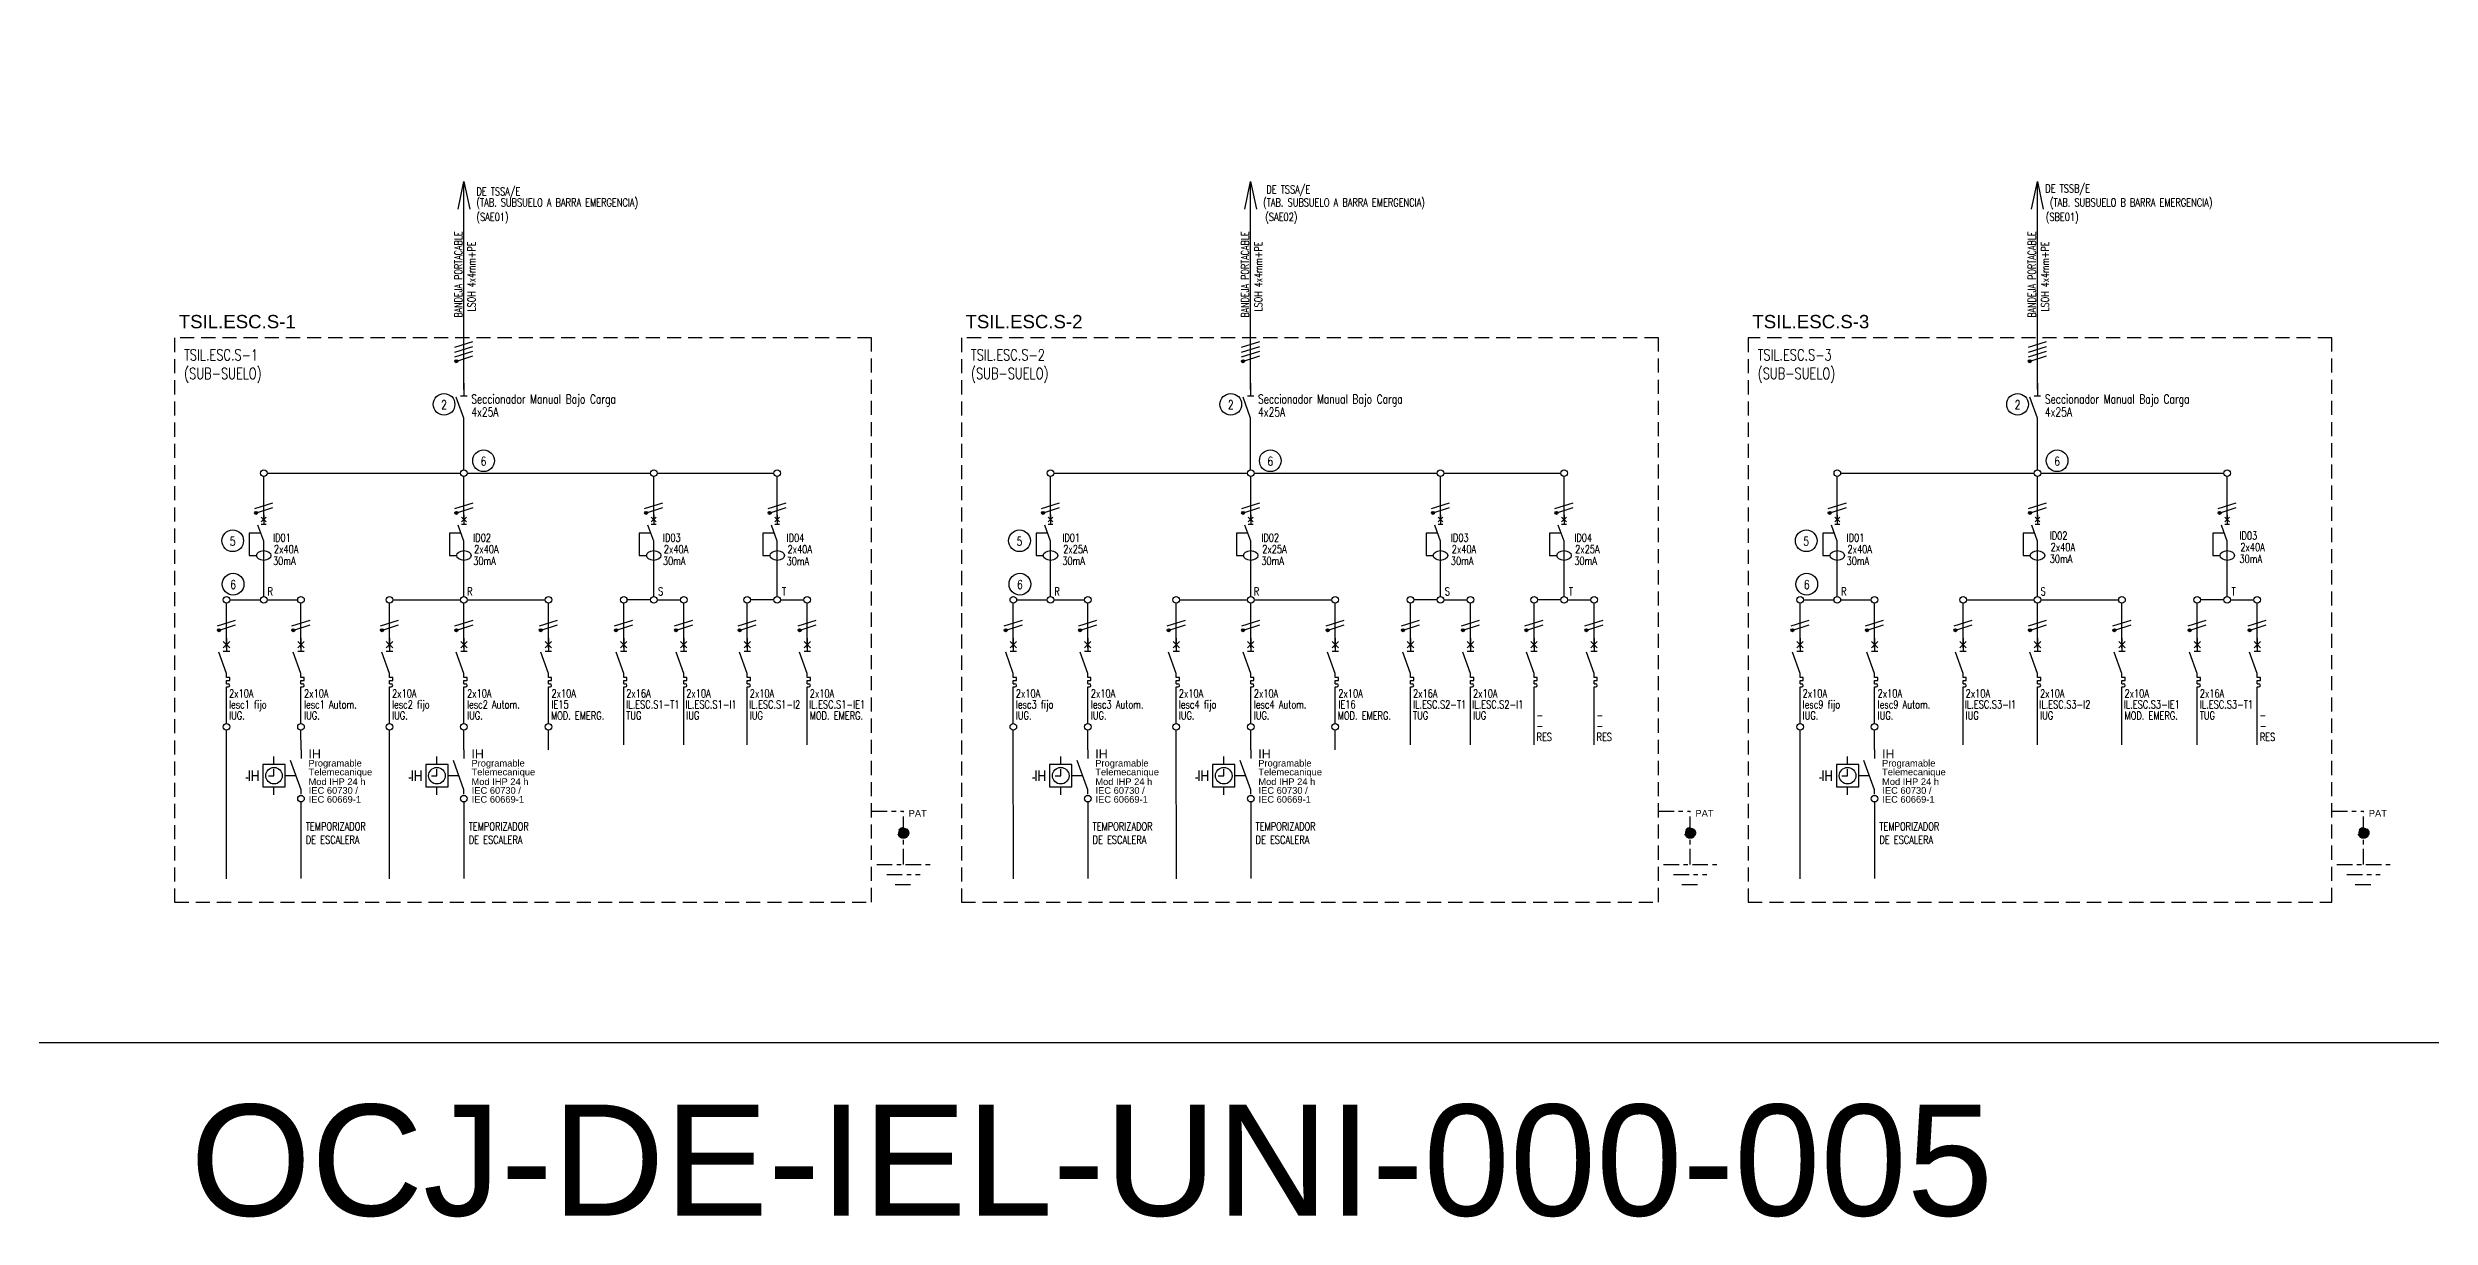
# Model space of a CAD drawing. Extents: x 3521 to 3783, y 1252 to 1654.
# Drawn here: x 3575.4 to 3629, y 1303.7 to 1330 of the extents above; entities that cross this region are included whole.
import ezdxf
from ezdxf.enums import TextEntityAlignment as Align

# ---------------------------------------------------------------- set-up
doc = ezdxf.new("R2010")
doc.units = 0
doc.linetypes.add('OCJ-ESQUEMAS UNIFILARES-CORREGIDOS IDO-REV.br$0$DASHED', pattern=[19.05, 12.7, -6.35])
doc.linetypes.add('OCJ-ESQUEMAS UNIFILARES-CORREGIDOS IDO-REV.br$0$EJE_5', pattern=[7.1, 5, -1, 0.1, -1])
for name, color, linetype in [('OCJ-ESQUEMAS UNIFILARES-CORREGIDOS IDO-REV.br$0$00-IE-CABLES', 10, 'Continuous'), ('OCJ-ESQUEMAS UNIFILARES-CORREGIDOS IDO-REV.br$0$01-ELE-APARATOS', 170, 'Continuous'), ('OCJ-ESQUEMAS UNIFILARES-CORREGIDOS IDO-REV.br$0$ELECTRIC', 4, 'Continuous'), ('OCJ-ESQUEMAS UNIFILARES-CORREGIDOS IDO-REV.br$0$NOMBRE DE PLANOS', 6, 'Continuous'), ('OCJ-ESQUEMAS UNIFILARES-CORREGIDOS IDO-REV.br$0$PAT', 80, 'Continuous'), ('OCJ-ESQUEMAS UNIFILARES-CORREGIDOS IDO-REV.br$0$TEXTO', 7, 'Continuous')]:
    doc.layers.add(name, color=color, linetype=linetype)
doc.styles.add('OCJ-ESQUEMAS UNIFILARES-CORREGIDOS IDO-REV.br$0$ARIAL', font='arial.ttf', dxfattribs={"height": 0.2})
doc.styles.add('OCJ-ESQUEMAS UNIFILARES-CORREGIDOS IDO-REV.br$0$Electricidad', font='ROMANS.SHX', dxfattribs={"width": 0.75, "height": 0.175})
doc.styles.add('OCJ-ESQUEMAS UNIFILARES-CORREGIDOS IDO-REV.br$0$Standard', font='arial.ttf')

# ---------------------------------------------------------------- blocks, each defined once
blk = doc.blocks.new('OCJ-ESQUEMAS UNIFILARES-CORREGIDOS IDO-REV.br$0$Unif-Interruptor-Term')
for p, q in [((0, -1.013), (0.045, -1.013)), ((0, -1.103), (0.045, -1.103))]:
    blk.add_line(p, q)
for points in [[(-0.09, 0.177), (0.09, -0.003)], [(-0.09, -0.003), (0.09, 0.177)], [(0, 0.267), (0, -0.093)], [(0, -0.72), (-0.215, -0.128)], [(-0.09, -0.093), (0.09, -0.093)], [(0, -0.833), (0, -0.72)], [(0, -0.923), (0.09, -0.923), (0.09, -0.833), (0, -0.833)], [(0, -1.013), (0, -0.923)], [(0, -1.215), (0, -1.103)]]:
    blk.add_lwpolyline(points)
blk.add_arc((0.045, -1.058), 0.045, 270, 90)
blk = doc.blocks.new('OCJ-ESQUEMAS UNIFILARES-CORREGIDOS IDO-REV.br$0$Unif-Interruptor-Dif')
for points in [[(-0.068, 0.11), (0.068, -0.025)], [(-0.068, -0.025), (0.068, 0.11)], [(0, 0.177), (0, -0.093)], [(-0.081, -0.343), (-0.405, -0.343), (-0.405, -0.97), (-0.202, -0.97)], [(0, -0.565), (-0.162, -0.121)], [(-0.068, -0.093), (0.068, -0.093)], [(0, -1.308), (0, -0.565)]]:
    blk.add_lwpolyline(points)
blk.add_ellipse((0, -0.97), major_axis=(0.203, 0), ratio=0.670814)
blk = doc.blocks.new('OCJ-ESQUEMAS UNIFILARES-CORREGIDOS IDO-REV.br$0$IH')
at = {"layer": 'OCJ-ESQUEMAS UNIFILARES-CORREGIDOS IDO-REV.br$0$01-ELE-APARATOS'}
for p, q in [((-0.608, 0.665), (-0.608, 0.847)), ((-1.191, 0.357), (-1.242, 0.357)), ((-1.158, 0.297), (-1.158, 0.534)), ((-1.092, 0.297), (-1.092, 0.534)), ((-0.967, 0.415), (-1.092, 0.415)), ((-0.967, 0.297), (-0.967, 0.534)), ((-0.608, -0.017), (-0.608, 0.165)), ((-0.115, 0.415), (-0.358, 0.415))]:
    blk.add_line(p, q, dxfattribs=at)
blk.add_lwpolyline([(-0.858, 0.165), (-0.358, 0.165), (-0.358, 0.665), (-0.858, 0.665)], close=True, dxfattribs=at)
for points in [[(-0.734, 0.415), (-0.608, 0.415), (-0.608, 0.565)], [(0, 0), (0, 0.099), (-0.239, 0.756)], [(0, 0.999), (0, 0.799)]]:
    blk.add_lwpolyline(points, dxfattribs=at)
blk.add_circle((-0.608, 0.415), 0.187, dxfattribs=at)
blk = doc.blocks.new('OCJ-ESQUEMAS UNIFILARES-CORREGIDOS IDO-REV.br$0$A$C7AFF483F')
for points in [[(0, 0.09), (-0.172, 0.564)], [(-0.072, 0.592), (0.072, 0.592)], [(0, 0.88), (0, 0.592)], [(0, 0), (0, 0.09)]]:
    blk.add_lwpolyline(points)

msp = doc.modelspace()

# ---------------------------------------------------------------- hatches: boundary and pattern name
at = {"layer": 'OCJ-ESQUEMAS UNIFILARES-CORREGIDOS IDO-REV.br$0$00-IE-CABLES'}
for points in [[(3584.604, 1322.904, 1), (3584.658, 1322.943, 1)], [(3602.303, 1322.904, 1), (3602.358, 1322.943, 1)], [(3620.002, 1322.904, 1), (3620.057, 1322.943, 1)], [(3580.102, 1319.494, 1), (3580.156, 1319.534, 1)], [(3584.606, 1319.494, 1), (3584.66, 1319.534, 1)], [(3588.874, 1319.494, 1), (3588.929, 1319.534, 1)], [(3591.654, 1319.494, 1), (3591.708, 1319.534, 1)], [(3597.801, 1319.494, 1), (3597.856, 1319.534, 1)], [(3602.305, 1319.494, 1), (3602.36, 1319.534, 1)], [(3606.573, 1319.494, 1), (3606.628, 1319.534, 1)], [(3609.353, 1319.494, 1), (3609.408, 1319.534, 1)], [(3615.501, 1319.494, 1), (3615.555, 1319.534, 1)], [(3620.005, 1319.494, 1), (3620.059, 1319.534, 1)], [(3624.273, 1319.494, 1), (3624.327, 1319.534, 1)], [(3579.264, 1316.856, 1), (3579.319, 1316.896, 1)], [(3580.939, 1316.856, 1), (3580.994, 1316.896, 1)], [(3582.931, 1316.856, 1), (3582.986, 1316.896, 1)], [(3584.606, 1316.856, 1), (3584.66, 1316.896, 1)], [(3586.506, 1316.856, 1), (3586.561, 1316.896, 1)], [(3588.199, 1316.856, 1), (3588.254, 1316.896, 1)], [(3589.549, 1316.856, 1), (3589.604, 1316.896, 1)], [(3590.979, 1316.856, 1), (3591.033, 1316.896, 1)], [(3592.329, 1316.856, 1), (3592.383, 1316.896, 1)], [(3596.964, 1316.856, 1), (3597.019, 1316.896, 1)], [(3598.639, 1316.856, 1), (3598.693, 1316.896, 1)], [(3600.63, 1316.856, 1), (3600.685, 1316.896, 1)], [(3602.305, 1316.856, 1), (3602.36, 1316.896, 1)], [(3604.205, 1316.856, 1), (3604.26, 1316.896, 1)], [(3605.898, 1316.856, 1), (3605.953, 1316.896, 1)], [(3607.248, 1316.856, 1), (3607.303, 1316.896, 1)], [(3608.678, 1316.856, 1), (3608.733, 1316.896, 1)], [(3610.028, 1316.856, 1), (3610.083, 1316.896, 1)], [(3614.663, 1316.856, 1), (3614.718, 1316.896, 1)], [(3616.338, 1316.856, 1), (3616.393, 1316.896, 1)], [(3618.33, 1316.856, 1), (3618.385, 1316.896, 1)], [(3620.005, 1316.856, 1), (3620.059, 1316.896, 1)], [(3621.905, 1316.856, 1), (3621.959, 1316.896, 1)], [(3623.598, 1316.856, 1), (3623.652, 1316.896, 1)], [(3624.948, 1316.856, 1), (3625.002, 1316.896, 1)]]:
    msp.add_hatch(color=256, dxfattribs=at).paths.add_polyline_path(points)
at = {"layer": 'OCJ-ESQUEMAS UNIFILARES-CORREGIDOS IDO-REV.br$0$PAT', "linetype": 'OCJ-ESQUEMAS UNIFILARES-CORREGIDOS IDO-REV.br$0$EJE_5', "ltscale": 0.07}
h = msp.add_hatch(color=256, dxfattribs=at)
h.paths.add_polyline_path([(3594.81, 1312.318), (3594.57, 1312.318, -1)])
h.paths.add_polyline_path([(3594.57, 1312.318), (3594.69, 1312.318), (3594.69, 1312.198, -0.414214)])
h.paths.add_polyline_path([(3594.69, 1312.318), (3594.81, 1312.318, -0.414214), (3594.69, 1312.198)])
h = msp.add_hatch(color=256, dxfattribs=at)
h.paths.add_polyline_path([(3612.51, 1312.318), (3612.27, 1312.318, -1)])
h.paths.add_polyline_path([(3612.27, 1312.318), (3612.39, 1312.318), (3612.39, 1312.198, -0.414214)])
h.paths.add_polyline_path([(3612.39, 1312.318), (3612.51, 1312.318, -0.414214), (3612.39, 1312.198)])
h = msp.add_hatch(color=256, dxfattribs=at)
h.paths.add_polyline_path([(3627.658, 1312.318), (3627.418, 1312.318, -1)])
h.paths.add_polyline_path([(3627.418, 1312.318), (3627.538, 1312.318), (3627.538, 1312.198, -0.414214)])
h.paths.add_polyline_path([(3627.538, 1312.318), (3627.658, 1312.318, -0.414214), (3627.538, 1312.198)])

# ---------------------------------------------------------------- linework, layer by layer
at = {"layer": 'OCJ-ESQUEMAS UNIFILARES-CORREGIDOS IDO-REV.br$0$00-IE-CABLES'}
for p, q in [((3584.802, 1322.29), (3584.802, 1326.965)), ((3602.502, 1322.29), (3602.502, 1326.965)), ((3620.201, 1322.29), (3620.201, 1326.965)), ((3584.802, 1320.482), (3584.802, 1321.554)), ((3602.502, 1320.482), (3602.502, 1321.554)), ((3620.201, 1320.482), (3620.201, 1321.554)), ((3580.3, 1319.332), (3580.3, 1320.334)), ((3580.375, 1320.408), (3584.73, 1320.408)), ((3584.804, 1319.332), (3584.804, 1320.334)), ((3584.878, 1320.408), (3588.998, 1320.408)), ((3589.073, 1319.332), (3589.073, 1320.334)), ((3589.147, 1320.408), (3591.778, 1320.408)), ((3591.852, 1319.332), (3591.852, 1320.334)), ((3598, 1319.332), (3598, 1320.334)), ((3598.074, 1320.408), (3602.43, 1320.408)), ((3602.504, 1319.332), (3602.504, 1320.334)), ((3602.578, 1320.408), (3606.698, 1320.408)), ((3606.772, 1319.332), (3606.772, 1320.334)), ((3606.846, 1320.408), (3609.478, 1320.408)), ((3609.552, 1319.332), (3609.552, 1320.334)), ((3615.699, 1319.332), (3615.699, 1320.334)), ((3615.773, 1320.408), (3620.129, 1320.408)), ((3620.203, 1319.332), (3620.203, 1320.334)), ((3620.277, 1320.408), (3624.397, 1320.408)), ((3624.471, 1319.332), (3624.471, 1320.334)), ((3580.3, 1317.632), (3580.3, 1318.433)), ((3584.804, 1317.632), (3584.804, 1318.433)), ((3589.073, 1317.632), (3589.073, 1318.433)), ((3591.852, 1317.632), (3591.852, 1318.433)), ((3598, 1317.632), (3598, 1318.433)), ((3602.504, 1317.632), (3602.504, 1318.433)), ((3606.772, 1317.632), (3606.772, 1318.433)), ((3609.552, 1317.632), (3609.552, 1318.433)), ((3615.699, 1317.632), (3615.699, 1318.433)), ((3620.203, 1317.632), (3620.203, 1318.433)), ((3624.471, 1317.632), (3624.471, 1318.433)), ((3579.537, 1317.557), (3580.226, 1317.557)), ((3580.375, 1317.557), (3581.064, 1317.557)), ((3583.204, 1317.557), (3584.73, 1317.557)), ((3584.878, 1317.557), (3586.631, 1317.557)), ((3588.998, 1317.557), (3588.472, 1317.557)), ((3589.147, 1317.557), (3589.673, 1317.557)), ((3591.778, 1317.557), (3591.251, 1317.557)), ((3591.926, 1317.557), (3592.453, 1317.557)), ((3597.237, 1317.557), (3597.926, 1317.557)), ((3598.074, 1317.557), (3598.763, 1317.557)), ((3600.903, 1317.557), (3602.43, 1317.557)), ((3602.578, 1317.557), (3604.33, 1317.557)), ((3606.698, 1317.557), (3606.171, 1317.557)), ((3606.846, 1317.557), (3607.373, 1317.557)), ((3609.478, 1317.557), (3608.951, 1317.557)), ((3609.626, 1317.557), (3610.153, 1317.557)), ((3614.936, 1317.557), (3615.625, 1317.557)), ((3615.773, 1317.557), (3616.463, 1317.557)), ((3618.603, 1317.557), (3620.129, 1317.557)), ((3620.277, 1317.557), (3622.029, 1317.557)), ((3624.397, 1317.557), (3623.87, 1317.557)), ((3624.545, 1317.557), (3625.072, 1317.557)), ((3579.463, 1316.482), (3579.463, 1317.483)), ((3581.138, 1316.482), (3581.138, 1317.483)), ((3583.13, 1316.482), (3583.13, 1317.483)), ((3584.804, 1316.482), (3584.804, 1317.483)), ((3586.705, 1316.482), (3586.705, 1317.483)), ((3588.398, 1316.482), (3588.398, 1317.483)), ((3589.748, 1316.482), (3589.748, 1317.483)), ((3591.177, 1316.482), (3591.177, 1317.483)), ((3592.527, 1316.482), (3592.527, 1317.483)), ((3597.163, 1316.482), (3597.163, 1317.483)), ((3598.837, 1316.482), (3598.837, 1317.483)), ((3600.829, 1316.482), (3600.829, 1317.483)), ((3602.504, 1316.482), (3602.504, 1317.483)), ((3604.404, 1316.482), (3604.404, 1317.483)), ((3606.097, 1316.482), (3606.097, 1317.483)), ((3607.447, 1316.482), (3607.447, 1317.483)), ((3608.877, 1316.482), (3608.877, 1317.483)), ((3610.227, 1316.482), (3610.227, 1317.483)), ((3614.862, 1316.482), (3614.862, 1317.483)), ((3616.537, 1316.482), (3616.537, 1317.483)), ((3618.529, 1316.482), (3618.529, 1317.483)), ((3620.203, 1316.482), (3620.203, 1317.483)), ((3622.103, 1316.482), (3622.103, 1317.483)), ((3623.796, 1316.482), (3623.796, 1317.483)), ((3625.146, 1316.482), (3625.146, 1317.483)), ((3579.463, 1314.781), (3579.463, 1315.583)), ((3581.138, 1314.781), (3581.138, 1315.583)), ((3583.13, 1314.781), (3583.13, 1315.583)), ((3584.804, 1314.781), (3584.804, 1315.583)), ((3586.705, 1314.781), (3586.705, 1315.583)), ((3588.398, 1314.295), (3588.398, 1315.583)), ((3589.748, 1314.295), (3589.748, 1315.583)), ((3591.177, 1314.295), (3591.177, 1315.583)), ((3592.527, 1314.295), (3592.527, 1315.583)), ((3597.163, 1314.781), (3597.163, 1315.583)), ((3598.837, 1314.781), (3598.837, 1315.583)), ((3600.829, 1314.781), (3600.829, 1315.583)), ((3602.504, 1314.781), (3602.504, 1315.583)), ((3604.404, 1314.781), (3604.404, 1315.583)), ((3606.097, 1314.295), (3606.097, 1315.583)), ((3607.447, 1314.295), (3607.447, 1315.583)), ((3608.877, 1314.295), (3608.877, 1315.583)), ((3610.227, 1314.295), (3610.227, 1315.583)), ((3614.862, 1314.781), (3614.862, 1315.583)), ((3616.537, 1314.781), (3616.537, 1315.583)), ((3618.529, 1314.295), (3618.529, 1315.583)), ((3620.203, 1314.295), (3620.203, 1315.583)), ((3622.103, 1314.295), (3622.103, 1315.583)), ((3623.796, 1314.295), (3623.796, 1315.583)), ((3625.146, 1314.295), (3625.146, 1315.583)), ((3579.464, 1311.286), (3579.463, 1314.629)), ((3581.139, 1314.188), (3581.138, 1314.629)), ((3583.131, 1311.286), (3583.13, 1314.629)), ((3584.805, 1314.188), (3584.804, 1314.629)), ((3586.706, 1314.188), (3586.705, 1314.629)), ((3597.164, 1311.286), (3597.163, 1314.629)), ((3598.838, 1314.188), (3598.837, 1314.629)), ((3600.83, 1311.286), (3600.829, 1314.629)), ((3602.505, 1314.188), (3602.504, 1314.629)), ((3604.405, 1314.188), (3604.404, 1314.629)), ((3614.863, 1311.286), (3614.862, 1314.629)), ((3616.538, 1314.188), (3616.537, 1314.629)), ((3581.138, 1313.014), (3581.138, 1311.296)), ((3584.804, 1313.014), (3584.804, 1311.296)), ((3598.837, 1313.014), (3598.837, 1311.296)), ((3602.504, 1313.014), (3602.504, 1311.296)), ((3616.537, 1313.014), (3616.537, 1311.296))]:
    msp.add_line(p, q, dxfattribs=at)
for points in [[(3584.671, 1326.347), (3584.802, 1326.965), (3584.933, 1326.347)], [(3602.371, 1326.347), (3602.502, 1326.965), (3602.632, 1326.347)], [(3620.07, 1326.347), (3620.201, 1326.965), (3620.332, 1326.347)], [(3584.599, 1323.237), (3585.006, 1323.366)], [(3584.599, 1323.129), (3585.006, 1323.258)], [(3584.599, 1323.021), (3585.006, 1323.15)], [(3584.663, 1322.934), (3585.006, 1323.042)], [(3602.298, 1323.237), (3602.705, 1323.366)], [(3602.298, 1323.129), (3602.705, 1323.258)], [(3602.298, 1323.021), (3602.705, 1323.15)], [(3602.363, 1322.934), (3602.705, 1323.042)], [(3619.998, 1323.237), (3620.405, 1323.366)], [(3619.998, 1323.129), (3620.405, 1323.258)], [(3619.998, 1323.021), (3620.405, 1323.15)], [(3620.062, 1322.934), (3620.405, 1323.042)], [(3580.097, 1319.612), (3580.504, 1319.741)], [(3584.601, 1319.612), (3585.008, 1319.741)], [(3588.869, 1319.612), (3589.276, 1319.741)], [(3591.649, 1319.612), (3592.056, 1319.741)], [(3597.796, 1319.612), (3598.203, 1319.741)], [(3602.3, 1319.612), (3602.707, 1319.741)], [(3606.568, 1319.612), (3606.975, 1319.741)], [(3609.348, 1319.612), (3609.755, 1319.741)], [(3615.496, 1319.612), (3615.903, 1319.741)], [(3620, 1319.612), (3620.407, 1319.741)], [(3624.268, 1319.612), (3624.675, 1319.741)], [(3580.161, 1319.524), (3580.504, 1319.633)], [(3584.665, 1319.524), (3585.008, 1319.633)], [(3588.933, 1319.524), (3589.276, 1319.633)], [(3591.713, 1319.524), (3592.056, 1319.633)], [(3597.861, 1319.524), (3598.203, 1319.633)], [(3602.365, 1319.524), (3602.707, 1319.633)], [(3606.633, 1319.524), (3606.975, 1319.633)], [(3609.413, 1319.524), (3609.755, 1319.633)], [(3615.56, 1319.524), (3615.903, 1319.633)], [(3620.064, 1319.524), (3620.407, 1319.633)], [(3624.332, 1319.524), (3624.675, 1319.633)], [(3579.26, 1316.974), (3579.667, 1317.103)], [(3579.324, 1316.886), (3579.667, 1316.995)], [(3580.934, 1316.974), (3581.341, 1317.103)], [(3580.999, 1316.886), (3581.341, 1316.995)], [(3582.926, 1316.974), (3583.333, 1317.103)], [(3582.991, 1316.886), (3583.333, 1316.995)], [(3584.601, 1316.974), (3585.008, 1317.103)], [(3584.665, 1316.886), (3585.008, 1316.995)], [(3586.501, 1316.974), (3586.908, 1317.103)], [(3586.565, 1316.886), (3586.908, 1316.995)], [(3588.194, 1316.974), (3588.601, 1317.103)], [(3588.258, 1316.886), (3588.601, 1316.995)], [(3589.544, 1316.974), (3589.951, 1317.103)], [(3589.608, 1316.886), (3589.951, 1316.995)], [(3590.974, 1316.974), (3591.381, 1317.103)], [(3591.038, 1316.886), (3591.381, 1316.995)], [(3592.324, 1316.974), (3592.731, 1317.103)], [(3592.388, 1316.886), (3592.731, 1316.995)], [(3596.959, 1316.974), (3597.366, 1317.103)], [(3597.023, 1316.886), (3597.366, 1316.995)], [(3598.634, 1316.974), (3599.041, 1317.103)], [(3598.698, 1316.886), (3599.041, 1316.995)], [(3600.626, 1316.974), (3601.033, 1317.103)], [(3600.69, 1316.886), (3601.033, 1316.995)], [(3602.3, 1316.974), (3602.707, 1317.103)], [(3602.365, 1316.886), (3602.707, 1316.995)], [(3604.201, 1316.974), (3604.608, 1317.103)], [(3604.265, 1316.886), (3604.608, 1316.995)], [(3605.893, 1316.974), (3606.3, 1317.103)], [(3605.958, 1316.886), (3606.3, 1316.995)], [(3607.243, 1316.974), (3607.65, 1317.103)], [(3607.308, 1316.886), (3607.65, 1316.995)], [(3608.673, 1316.974), (3609.08, 1317.103)], [(3608.738, 1316.886), (3609.08, 1316.995)], [(3610.023, 1316.974), (3610.43, 1317.103)], [(3610.088, 1316.886), (3610.43, 1316.995)], [(3614.658, 1316.974), (3615.065, 1317.103)], [(3614.723, 1316.886), (3615.065, 1316.995)], [(3616.333, 1316.974), (3616.74, 1317.103)], [(3616.397, 1316.886), (3616.74, 1316.995)], [(3618.325, 1316.974), (3618.732, 1317.103)], [(3618.389, 1316.886), (3618.732, 1316.995)], [(3620, 1316.974), (3620.407, 1317.103)], [(3620.064, 1316.886), (3620.407, 1316.995)], [(3621.9, 1316.974), (3622.307, 1317.103)], [(3621.964, 1316.886), (3622.307, 1316.995)], [(3623.593, 1316.974), (3624, 1317.103)], [(3623.657, 1316.886), (3624, 1316.995)], [(3624.943, 1316.974), (3625.35, 1317.103)], [(3625.007, 1316.886), (3625.35, 1316.995)]]:
    msp.add_lwpolyline(points, dxfattribs=at)
for centre, radius in [((3584.631, 1322.924), 0.0338), ((3602.33, 1322.924), 0.0338), ((3620.03, 1322.924), 0.0338), ((3580.3, 1320.408), 0.0741), ((3584.804, 1320.408), 0.0741), ((3589.073, 1320.408), 0.0741), ((3591.852, 1320.408), 0.0741), ((3598, 1320.408), 0.0741), ((3602.504, 1320.408), 0.0741), ((3606.772, 1320.408), 0.0741), ((3609.552, 1320.408), 0.0741), ((3615.699, 1320.408), 0.0741), ((3620.203, 1320.408), 0.0741), ((3624.471, 1320.408), 0.0741), ((3580.129, 1319.514), 0.0338), ((3584.633, 1319.514), 0.0338), ((3588.901, 1319.514), 0.0338), ((3591.681, 1319.514), 0.0338), ((3597.829, 1319.514), 0.0338), ((3602.332, 1319.514), 0.0338), ((3606.601, 1319.514), 0.0338), ((3609.381, 1319.514), 0.0338), ((3615.528, 1319.514), 0.0338), ((3620.032, 1319.514), 0.0338), ((3624.3, 1319.514), 0.0338), ((3579.463, 1317.557), 0.0741), ((3579.463, 1317.557), 0.0741), ((3580.3, 1317.557), 0.0741), ((3581.138, 1317.557), 0.0741), ((3583.13, 1317.557), 0.0741), ((3583.13, 1317.557), 0.0741), ((3584.804, 1317.557), 0.0741), ((3586.705, 1317.557), 0.0741), ((3588.398, 1317.557), 0.0741), ((3589.073, 1317.557), 0.0741), ((3589.748, 1317.557), 0.0741), ((3591.177, 1317.557), 0.0741), ((3591.852, 1317.557), 0.0741), ((3591.852, 1317.557), 0.0741), ((3592.527, 1317.557), 0.0741), ((3597.163, 1317.557), 0.0741), ((3597.163, 1317.557), 0.0741), ((3598, 1317.557), 0.0741), ((3598.837, 1317.557), 0.0741), ((3600.829, 1317.557), 0.0741), ((3600.829, 1317.557), 0.0741), ((3602.504, 1317.557), 0.0741), ((3604.404, 1317.557), 0.0741), ((3606.097, 1317.557), 0.0741), ((3606.772, 1317.557), 0.0741), ((3607.447, 1317.557), 0.0741), ((3608.877, 1317.557), 0.0741), ((3609.552, 1317.557), 0.0741), ((3609.552, 1317.557), 0.0741), ((3610.227, 1317.557), 0.0741), ((3614.862, 1317.557), 0.0741), ((3614.862, 1317.557), 0.0741), ((3615.699, 1317.557), 0.0741), ((3616.537, 1317.557), 0.0741), ((3618.529, 1317.557), 0.0741), ((3618.529, 1317.557), 0.0741), ((3620.203, 1317.557), 0.0741), ((3622.103, 1317.557), 0.0741), ((3623.796, 1317.557), 0.0741), ((3624.471, 1317.557), 0.0741), ((3625.146, 1317.557), 0.0741), ((3579.292, 1316.876), 0.0338), ((3580.966, 1316.876), 0.0338), ((3582.958, 1316.876), 0.0338), ((3584.633, 1316.876), 0.0338), ((3586.533, 1316.876), 0.0338), ((3588.226, 1316.876), 0.0338), ((3589.576, 1316.876), 0.0338), ((3591.006, 1316.876), 0.0338), ((3592.356, 1316.876), 0.0338), ((3596.991, 1316.876), 0.0338), ((3598.666, 1316.876), 0.0338), ((3600.658, 1316.876), 0.0338), ((3602.332, 1316.876), 0.0338), ((3604.233, 1316.876), 0.0338), ((3605.926, 1316.876), 0.0338), ((3607.276, 1316.876), 0.0338), ((3608.706, 1316.876), 0.0338), ((3610.056, 1316.876), 0.0338), ((3614.691, 1316.876), 0.0338), ((3616.365, 1316.876), 0.0338), ((3618.357, 1316.876), 0.0338), ((3620.032, 1316.876), 0.0338), ((3621.932, 1316.876), 0.0338), ((3623.625, 1316.876), 0.0338), ((3624.975, 1316.876), 0.0338), ((3579.463, 1314.704), 0.0741), ((3581.138, 1314.704), 0.0741), ((3583.13, 1314.704), 0.0741), ((3584.804, 1314.704), 0.0741), ((3586.705, 1314.704), 0.0741), ((3597.163, 1314.704), 0.0741), ((3598.837, 1314.704), 0.0741), ((3600.829, 1314.704), 0.0741), ((3602.504, 1314.704), 0.0741), ((3604.404, 1314.704), 0.0741), ((3614.862, 1314.704), 0.0741), ((3616.537, 1314.704), 0.0741), ((3581.138, 1313.088), 0.0741), ((3584.804, 1313.088), 0.0741), ((3598.837, 1313.088), 0.0741), ((3602.504, 1313.088), 0.0741), ((3616.537, 1313.088), 0.0741)]:
    msp.add_circle(centre, radius, dxfattribs=at)
at = {"layer": 'OCJ-ESQUEMAS UNIFILARES-CORREGIDOS IDO-REV.br$0$ELECTRIC', "linetype": 'OCJ-ESQUEMAS UNIFILARES-CORREGIDOS IDO-REV.br$0$DASHED', "ltscale": 0.025}
for points in [[(3578.295, 1310.762), (3593.976, 1310.762), (3593.976, 1323.448), (3578.295, 1323.448)], [(3595.995, 1310.762), (3611.676, 1310.762), (3611.676, 1323.448), (3595.995, 1323.448)], [(3613.694, 1310.762), (3626.824, 1310.762), (3626.824, 1323.448), (3613.694, 1323.448)]]:
    msp.add_lwpolyline(points, close=True, dxfattribs=at)
at = {"layer": 'OCJ-ESQUEMAS UNIFILARES-CORREGIDOS IDO-REV.br$0$NOMBRE DE PLANOS'}
msp.add_lwpolyline([(3575.107, 1307.605), (3637.33, 1307.605), (3637.33, 1351.782), (3575.107, 1351.782)], close=True, dxfattribs=at)
at = {"layer": 'OCJ-ESQUEMAS UNIFILARES-CORREGIDOS IDO-REV.br$0$PAT', "linetype": 'OCJ-ESQUEMAS UNIFILARES-CORREGIDOS IDO-REV.br$0$EJE_5', "ltscale": 0.07}
for p, q in [((3593.976, 1312.805), (3594.69, 1312.805)), ((3594.69, 1312.334), (3594.69, 1312.805)), ((3611.676, 1312.805), (3612.39, 1312.805)), ((3612.39, 1312.334), (3612.39, 1312.805)), ((3626.824, 1312.805), (3627.538, 1312.805)), ((3627.538, 1312.334), (3627.538, 1312.805)), ((3594.69, 1311.609), (3594.69, 1312.318)), ((3612.39, 1311.609), (3612.39, 1312.318)), ((3627.538, 1311.609), (3627.538, 1312.318)), ((3594.09, 1311.609), (3595.29, 1311.609)), ((3594.315, 1311.384), (3595.065, 1311.384)), ((3594.503, 1311.159), (3594.878, 1311.159)), ((3611.79, 1311.609), (3612.99, 1311.609)), ((3612.015, 1311.384), (3612.765, 1311.384)), ((3612.202, 1311.159), (3612.577, 1311.159)), ((3626.938, 1311.609), (3628.138, 1311.609)), ((3627.163, 1311.384), (3627.913, 1311.384)), ((3627.351, 1311.159), (3627.726, 1311.159))]:
    msp.add_line(p, q, dxfattribs=at)
for centre in [(3594.69, 1312.318), (3594.69, 1312.318), (3612.39, 1312.318), (3612.39, 1312.318), (3627.538, 1312.318), (3627.538, 1312.318)]:
    msp.add_circle(centre, 0.12, dxfattribs=at)
at = {"layer": 'OCJ-ESQUEMAS UNIFILARES-CORREGIDOS IDO-REV.br$0$TEXTO'}
for centre in [(3584.356, 1321.955), (3602.055, 1321.955), (3619.755, 1321.955), (3585.245, 1320.687), (3602.944, 1320.687), (3620.644, 1320.687), (3579.602, 1318.887), (3597.302, 1318.887), (3615.001, 1318.887), (3579.612, 1317.911), (3597.311, 1317.911), (3615.011, 1317.911)]:
    msp.add_circle(centre, 0.244, dxfattribs=at)

# ---------------------------------------------------------------- block references
at = {"layer": 'OCJ-ESQUEMAS UNIFILARES-CORREGIDOS IDO-REV.br$0$01-ELE-APARATOS'}
for name, p in [('OCJ-ESQUEMAS UNIFILARES-CORREGIDOS IDO-REV.br$0$A$C7AFF483F', (3584.802, 1321.554)), ('OCJ-ESQUEMAS UNIFILARES-CORREGIDOS IDO-REV.br$0$A$C7AFF483F', (3602.502, 1321.554)), ('OCJ-ESQUEMAS UNIFILARES-CORREGIDOS IDO-REV.br$0$A$C7AFF483F', (3620.201, 1321.554)), ('OCJ-ESQUEMAS UNIFILARES-CORREGIDOS IDO-REV.br$0$IH', (3581.139, 1313.19)), ('OCJ-ESQUEMAS UNIFILARES-CORREGIDOS IDO-REV.br$0$IH', (3584.805, 1313.19)), ('OCJ-ESQUEMAS UNIFILARES-CORREGIDOS IDO-REV.br$0$IH', (3598.838, 1313.19)), ('OCJ-ESQUEMAS UNIFILARES-CORREGIDOS IDO-REV.br$0$IH', (3602.505, 1313.19)), ('OCJ-ESQUEMAS UNIFILARES-CORREGIDOS IDO-REV.br$0$IH', (3616.538, 1313.19))]:
    msp.add_blockref(name, p, dxfattribs=at)
at = {"layer": 'OCJ-ESQUEMAS UNIFILARES-CORREGIDOS IDO-REV.br$0$01-ELE-APARATOS', "xscale": 0.7999999999999546, "yscale": 0.7999999999999546, "zscale": 0.7999999999999546}
for name, p in [('OCJ-ESQUEMAS UNIFILARES-CORREGIDOS IDO-REV.br$0$Unif-Interruptor-Dif', (3580.3, 1319.332)), ('OCJ-ESQUEMAS UNIFILARES-CORREGIDOS IDO-REV.br$0$Unif-Interruptor-Dif', (3584.804, 1319.332)), ('OCJ-ESQUEMAS UNIFILARES-CORREGIDOS IDO-REV.br$0$Unif-Interruptor-Dif', (3589.073, 1319.332)), ('OCJ-ESQUEMAS UNIFILARES-CORREGIDOS IDO-REV.br$0$Unif-Interruptor-Dif', (3591.852, 1319.332)), ('OCJ-ESQUEMAS UNIFILARES-CORREGIDOS IDO-REV.br$0$Unif-Interruptor-Dif', (3598, 1319.332)), ('OCJ-ESQUEMAS UNIFILARES-CORREGIDOS IDO-REV.br$0$Unif-Interruptor-Dif', (3602.504, 1319.332)), ('OCJ-ESQUEMAS UNIFILARES-CORREGIDOS IDO-REV.br$0$Unif-Interruptor-Dif', (3606.772, 1319.332)), ('OCJ-ESQUEMAS UNIFILARES-CORREGIDOS IDO-REV.br$0$Unif-Interruptor-Dif', (3609.552, 1319.332)), ('OCJ-ESQUEMAS UNIFILARES-CORREGIDOS IDO-REV.br$0$Unif-Interruptor-Dif', (3615.699, 1319.332)), ('OCJ-ESQUEMAS UNIFILARES-CORREGIDOS IDO-REV.br$0$Unif-Interruptor-Dif', (3620.203, 1319.332)), ('OCJ-ESQUEMAS UNIFILARES-CORREGIDOS IDO-REV.br$0$Unif-Interruptor-Dif', (3624.471, 1319.332)), ('OCJ-ESQUEMAS UNIFILARES-CORREGIDOS IDO-REV.br$0$Unif-Interruptor-Term', (3579.463, 1316.482)), ('OCJ-ESQUEMAS UNIFILARES-CORREGIDOS IDO-REV.br$0$Unif-Interruptor-Term', (3581.138, 1316.482)), ('OCJ-ESQUEMAS UNIFILARES-CORREGIDOS IDO-REV.br$0$Unif-Interruptor-Term', (3583.13, 1316.482)), ('OCJ-ESQUEMAS UNIFILARES-CORREGIDOS IDO-REV.br$0$Unif-Interruptor-Term', (3584.804, 1316.482)), ('OCJ-ESQUEMAS UNIFILARES-CORREGIDOS IDO-REV.br$0$Unif-Interruptor-Term', (3586.705, 1316.482)), ('OCJ-ESQUEMAS UNIFILARES-CORREGIDOS IDO-REV.br$0$Unif-Interruptor-Term', (3588.398, 1316.482)), ('OCJ-ESQUEMAS UNIFILARES-CORREGIDOS IDO-REV.br$0$Unif-Interruptor-Term', (3589.748, 1316.482)), ('OCJ-ESQUEMAS UNIFILARES-CORREGIDOS IDO-REV.br$0$Unif-Interruptor-Term', (3591.177, 1316.482)), ('OCJ-ESQUEMAS UNIFILARES-CORREGIDOS IDO-REV.br$0$Unif-Interruptor-Term', (3592.527, 1316.482)), ('OCJ-ESQUEMAS UNIFILARES-CORREGIDOS IDO-REV.br$0$Unif-Interruptor-Term', (3597.163, 1316.482)), ('OCJ-ESQUEMAS UNIFILARES-CORREGIDOS IDO-REV.br$0$Unif-Interruptor-Term', (3598.837, 1316.482)), ('OCJ-ESQUEMAS UNIFILARES-CORREGIDOS IDO-REV.br$0$Unif-Interruptor-Term', (3600.829, 1316.482)), ('OCJ-ESQUEMAS UNIFILARES-CORREGIDOS IDO-REV.br$0$Unif-Interruptor-Term', (3602.504, 1316.482)), ('OCJ-ESQUEMAS UNIFILARES-CORREGIDOS IDO-REV.br$0$Unif-Interruptor-Term', (3604.404, 1316.482)), ('OCJ-ESQUEMAS UNIFILARES-CORREGIDOS IDO-REV.br$0$Unif-Interruptor-Term', (3606.097, 1316.482)), ('OCJ-ESQUEMAS UNIFILARES-CORREGIDOS IDO-REV.br$0$Unif-Interruptor-Term', (3607.447, 1316.482)), ('OCJ-ESQUEMAS UNIFILARES-CORREGIDOS IDO-REV.br$0$Unif-Interruptor-Term', (3608.877, 1316.482)), ('OCJ-ESQUEMAS UNIFILARES-CORREGIDOS IDO-REV.br$0$Unif-Interruptor-Term', (3610.227, 1316.482)), ('OCJ-ESQUEMAS UNIFILARES-CORREGIDOS IDO-REV.br$0$Unif-Interruptor-Term', (3614.862, 1316.482)), ('OCJ-ESQUEMAS UNIFILARES-CORREGIDOS IDO-REV.br$0$Unif-Interruptor-Term', (3616.537, 1316.482)), ('OCJ-ESQUEMAS UNIFILARES-CORREGIDOS IDO-REV.br$0$Unif-Interruptor-Term', (3618.529, 1316.482)), ('OCJ-ESQUEMAS UNIFILARES-CORREGIDOS IDO-REV.br$0$Unif-Interruptor-Term', (3620.203, 1316.482)), ('OCJ-ESQUEMAS UNIFILARES-CORREGIDOS IDO-REV.br$0$Unif-Interruptor-Term', (3622.103, 1316.482)), ('OCJ-ESQUEMAS UNIFILARES-CORREGIDOS IDO-REV.br$0$Unif-Interruptor-Term', (3623.796, 1316.482)), ('OCJ-ESQUEMAS UNIFILARES-CORREGIDOS IDO-REV.br$0$Unif-Interruptor-Term', (3625.146, 1316.482))]:
    msp.add_blockref(name, p, dxfattribs=at)

# ---------------------------------------------------------------- texts
at = {"layer": 'OCJ-ESQUEMAS UNIFILARES-CORREGIDOS IDO-REV.br$0$NOMBRE DE PLANOS', "insert": (3578.647, 1306.21), "char_height": 2.5, "attachment_point": 1, "style": 'OCJ-ESQUEMAS UNIFILARES-CORREGIDOS IDO-REV.br$0$Standard'}
msp.add_mtext_dynamic_manual_height_columns('OCJ-DE-IEL-UNI-000-005', width=92.70233, gutter_width=12.5, heights=[0], dxfattribs=at)
at = {"layer": 'OCJ-ESQUEMAS UNIFILARES-CORREGIDOS IDO-REV.br$0$TEXTO', "style": 'OCJ-ESQUEMAS UNIFILARES-CORREGIDOS IDO-REV.br$0$Electricidad', "width": 0.75}
for s, height, p in [('DE TSSA/E', 0.18, (3585.084, 1326.652)), ('DE TSSA/E', 0.18, (3602.855, 1326.698)), ('DE TSSB/E', 0.18, (3620.377, 1326.718)), ('(TAB. SUBSUELO A BARRA EMERGENCIA)', 0.18, (3585.084, 1326.404)), ('(SAE01)', 0.18, (3585.084, 1326.08)), ('(TAB. SUBSUELO A BARRA EMERGENCIA)', 0.18, (3602.783, 1326.404)), ('(SAE02)', 0.18, (3602.831, 1326.08)), ('(SBE01)', 0.18, (3620.388, 1326.08)), ('(TAB. SUBSUELO B BARRA EMERGENCIA)', 0.18, (3620.483, 1326.404)), ('TSIL.ESC.S-1', 0.25, (3578.51, 1322.94)), ('TSIL.ESC.S-2', 0.25, (3596.21, 1322.94)), ('TSIL.ESC.S-3', 0.25, (3613.909, 1322.94)), ('(SUB-SUELO)', 0.25, (3578.51, 1322.524)), ('(SUB-SUELO)', 0.25, (3596.21, 1322.524)), ('(SUB-SUELO)', 0.25, (3613.909, 1322.524)), ('2', 0.2, (3584.292, 1321.845)), ('Seccionador Manual Bajo Carga', 0.2, (3584.97, 1321.974)), ('4x25A', 0.2, (3584.97, 1321.683)), ('2', 0.2, (3601.991, 1321.845)), ('Seccionador Manual Bajo Carga', 0.2, (3602.669, 1321.974)), ('4x25A', 0.2, (3602.669, 1321.683)), ('2', 0.2, (3619.691, 1321.845)), ('Seccionador Manual Bajo Carga', 0.2, (3620.369, 1321.974)), ('4x25A', 0.2, (3620.369, 1321.683)), ('6', 0.2, (3585.181, 1320.577)), ('6', 0.2, (3602.88, 1320.577)), ('6', 0.2, (3620.58, 1320.577)), ('5', 0.2, (3579.538, 1318.777)), ('ID01', 0.18, (3580.509, 1318.866)), ('2x40A', 0.18, (3580.53, 1318.609)), ('ID02', 0.18, (3585.013, 1318.866)), ('2x40A', 0.18, (3585.034, 1318.609)), ('ID03', 0.18, (3589.281, 1318.866)), ('2x40A', 0.18, (3589.302, 1318.609)), ('ID04', 0.18, (3592.063, 1318.862)), ('2x40A', 0.18, (3592.084, 1318.605)), ('5', 0.2, (3597.238, 1318.777)), ('ID01', 0.18, (3598.265, 1318.866)), ('2x25A', 0.18, (3598.286, 1318.609)), ('ID02', 0.18, (3602.742, 1318.866)), ('2x25A', 0.18, (3602.763, 1318.609)), ('ID03', 0.18, (3607.006, 1318.866)), ('2x40A', 0.18, (3607.026, 1318.609)), ('ID04', 0.18, (3609.783, 1318.866)), ('2x25A', 0.18, (3609.803, 1318.609)), ('5', 0.2, (3614.937, 1318.777)), ('ID01', 0.18, (3615.908, 1318.866)), ('2x40A', 0.18, (3615.929, 1318.609)), ('ID02', 0.18, (3620.477, 1318.912)), ('2x40A', 0.18, (3620.498, 1318.655)), ('ID03', 0.18, (3624.746, 1318.912)), ('2x40A', 0.18, (3624.766, 1318.655)), ('30mA', 0.18, (3580.509, 1318.345)), ('30mA', 0.18, (3585.013, 1318.345)), ('30mA', 0.18, (3589.281, 1318.345)), ('30mA', 0.18, (3592.063, 1318.341)), ('30mA', 0.18, (3598.265, 1318.345)), ('30mA', 0.18, (3602.742, 1318.345)), ('30mA', 0.18, (3607.006, 1318.345)), ('30mA', 0.18, (3609.783, 1318.345)), ('30mA', 0.18, (3615.908, 1318.345)), ('30mA', 0.18, (3620.477, 1318.391)), ('30mA', 0.18, (3624.746, 1318.391)), ('6', 0.2, (3579.548, 1317.801)), ('R', 0.18, (3580.387, 1317.66)), ('R', 0.18, (3584.874, 1317.66)), ('S', 0.18, (3589.17, 1317.66)), ('T', 0.18, (3591.96, 1317.66)), ('6', 0.2, (3597.247, 1317.801)), ('R', 0.18, (3598.086, 1317.66)), ('R', 0.18, (3602.573, 1317.66)), ('S', 0.18, (3606.87, 1317.66)), ('T', 0.18, (3609.66, 1317.66)), ('6', 0.2, (3614.947, 1317.801)), ('R', 0.18, (3615.786, 1317.66)), ('S', 0.18, (3620.273, 1317.66)), ('T', 0.18, (3624.569, 1317.66)), ('2x10A', 0.18, (3579.52, 1315.365)), ('2x10A', 0.18, (3581.207, 1315.365)), ('2x10A', 0.18, (3583.187, 1315.365)), ('2x10A', 0.18, (3584.874, 1315.365)), ('2x10A', 0.18, (3586.774, 1315.365)), ('2x16A', 0.18, (3588.455, 1315.365)), ('2x10A', 0.18, (3589.805, 1315.365)), ('2x10A', 0.18, (3591.234, 1315.365)), ('2x10A', 0.18, (3592.584, 1315.365)), ('2x10A', 0.18, (3597.22, 1315.365)), ('2x10A', 0.18, (3598.907, 1315.365)), ('2x10A', 0.18, (3600.886, 1315.365)), ('2x10A', 0.18, (3602.573, 1315.365)), ('2x10A', 0.18, (3604.474, 1315.365)), ('2x16A', 0.18, (3606.154, 1315.365)), ('2x10A', 0.18, (3607.504, 1315.365)), ('2x10A', 0.18, (3614.919, 1315.365)), ('2x10A', 0.18, (3616.606, 1315.365)), ('2x10A', 0.18, (3618.586, 1315.365)), ('2x10A', 0.18, (3620.26, 1315.365)), ('2x10A', 0.18, (3622.161, 1315.365)), ('2x16A', 0.18, (3623.854, 1315.365)), ('Iesc1 fijo', 0.18, (3579.52, 1315.117)), ('IUG.', 0.18, (3579.52, 1314.869)), ('Iesc1 Autom.', 0.18, (3581.207, 1315.117)), ('IUG.', 0.18, (3581.207, 1314.869)), ('Iesc2 fijo', 0.18, (3583.187, 1315.117)), ('IUG.', 0.18, (3583.187, 1314.869)), ('Iesc2 Autom.', 0.18, (3584.874, 1315.117)), ('IUG.', 0.18, (3584.874, 1314.869)), ('MOD. EMERG.', 0.18, (3586.762, 1314.865)), ('IE15', 0.18, (3586.774, 1315.117)), ('TUG', 0.18, (3588.455, 1314.869)), ('IL.ESC.S1-T1 ', 0.18, (3588.455, 1315.117)), ('IL.ESC.S1-I1 ', 0.18, (3589.787, 1315.117)), ('IUG', 0.18, (3589.805, 1314.869)), ('IL.ESC.S1-I2 ', 0.18, (3591.217, 1315.117)), ('IUG', 0.18, (3591.234, 1314.869)), ('IL.ESC.S1-IE1 ', 0.18, (3592.567, 1315.117)), ('MOD. EMERG.', 0.18, (3592.584, 1314.865)), ('Iesc3 fijo', 0.18, (3597.22, 1315.117)), ('IUG.', 0.18, (3597.22, 1314.869)), ('Iesc3 Autom.', 0.18, (3598.907, 1315.117)), ('IUG.', 0.18, (3598.907, 1314.869)), ('Iesc4 fijo', 0.18, (3600.886, 1315.117)), ('IUG.', 0.18, (3600.886, 1314.869)), ('Iesc4 Autom.', 0.18, (3602.573, 1315.117)), ('IUG.', 0.18, (3602.573, 1314.869)), ('MOD. EMERG.', 0.18, (3604.461, 1314.865)), ('IE16', 0.18, (3604.474, 1315.117)), ('TUG', 0.18, (3606.154, 1314.869)), ('IL.ESC.S2-T1 ', 0.18, (3606.154, 1315.117)), ('IL.ESC.S2-I1 ', 0.18, (3607.486, 1315.117)), ('IUG', 0.18, (3607.504, 1314.869)), ('-', 0.18, (3608.93, 1314.874)), ('-', 0.18, (3610.28, 1314.874)), ('Iesc9 fijo', 0.18, (3614.919, 1315.117)), ('IUG.', 0.18, (3614.919, 1314.869)), ('Iesc9 Autom.', 0.18, (3616.606, 1315.117)), ('IUG.', 0.18, (3616.606, 1314.869)), ('IL.ESC.S3-I1 ', 0.18, (3618.568, 1315.117)), ('IUG', 0.18, (3618.586, 1314.869)), ('IL.ESC.S3-I2 ', 0.18, (3620.242, 1315.117)), ('IUG', 0.18, (3620.26, 1314.869)), ('IL.ESC.S3-IE1 ', 0.18, (3622.143, 1315.117)), ('MOD. EMERG.', 0.18, (3622.161, 1314.865)), ('TUG', 0.18, (3623.854, 1314.869)), ('IL.ESC.S3-T1 ', 0.18, (3623.854, 1315.117)), ('-', 0.18, (3625.199, 1314.874)), ('-', 0.18, (3608.934, 1314.631)), ('RES', 0.18, (3608.934, 1314.385)), ('-', 0.18, (3610.284, 1314.631)), ('RES', 0.18, (3610.284, 1314.385)), ('-', 0.18, (3625.203, 1314.631)), ('RES', 0.18, (3625.204, 1314.385))]:
    msp.add_text(s, height=height, dxfattribs=at).set_placement(p)
for s, p in [('BANDEJA PORTACABLE', (3584.764, 1324.875)), ('LSOH 4x4mm+PE', (3585.062, 1324.828)), ('BANDEJA PORTACABLE', (3602.463, 1324.875)), ('LSOH 4x4mm+PE', (3602.762, 1324.828)), ('BANDEJA PORTACABLE', (3620.163, 1324.875)), ('LSOH 4x4mm+PE', (3620.461, 1324.828))]:
    msp.add_text(s, height=0.175, rotation=90, dxfattribs=at).set_placement(p, align=Align.CENTER)
at = {"layer": 'OCJ-ESQUEMAS UNIFILARES-CORREGIDOS IDO-REV.br$0$TEXTO', "style": 'OCJ-ESQUEMAS UNIFILARES-CORREGIDOS IDO-REV.br$0$ARIAL'}
for s, height, p in [('TSIL.ESC.S-1', 0.3, (3578.389, 1323.665)), ('TSIL.ESC.S-2', 0.3, (3596.088, 1323.665)), ('TSIL.ESC.S-3', 0.3, (3613.788, 1323.665)), ('Telemecanique', 0.15, (3581.308, 1313.612)), ('Programable', 0.15, (3581.307, 1313.811)), ('IH', 0.2, (3581.307, 1313.994)), ('Telemecanique', 0.15, (3584.974, 1313.612)), ('Programable', 0.15, (3584.973, 1313.811)), ('IH', 0.2, (3584.973, 1313.994)), ('Telemecanique', 0.15, (3599.007, 1313.612)), ('Programable', 0.15, (3599.006, 1313.811)), ('IH', 0.2, (3599.006, 1313.994)), ('Telemecanique', 0.15, (3602.674, 1313.612)), ('Programable', 0.15, (3602.673, 1313.811)), ('IH', 0.2, (3602.673, 1313.994)), ('Telemecanique', 0.15, (3616.706, 1313.612)), ('Programable', 0.15, (3616.706, 1313.811)), ('IH', 0.2, (3616.706, 1313.994)), ('Mod IHP 24 h', 0.15, (3581.308, 1313.395)), ('IEC 60730 /', 0.15, (3581.313, 1313.198)), ('Mod IHP 24 h', 0.15, (3584.974, 1313.395)), ('IEC 60730 /', 0.15, (3584.979, 1313.198)), ('Mod IHP 24 h', 0.15, (3599.007, 1313.395)), ('IEC 60730 /', 0.15, (3599.012, 1313.198)), ('Mod IHP 24 h', 0.15, (3602.674, 1313.395)), ('IEC 60730 /', 0.15, (3602.679, 1313.198)), ('Mod IHP 24 h', 0.15, (3616.706, 1313.395)), ('IEC 60730 /', 0.15, (3616.712, 1313.198)), ('IEC 60669-1', 0.15, (3581.313, 1312.997)), ('IEC 60669-1', 0.15, (3584.979, 1312.997)), ('PAT', 0.15, (3594.808, 1312.683)), ('IEC 60669-1', 0.15, (3599.012, 1312.997)), ('IEC 60669-1', 0.15, (3602.679, 1312.997)), ('PAT', 0.15, (3612.508, 1312.683)), ('IEC 60669-1', 0.15, (3616.712, 1312.997)), ('PAT', 0.15, (3627.656, 1312.683))]:
    msp.add_text(s, height=height, dxfattribs=at).set_placement(p)
at = {"layer": 'OCJ-ESQUEMAS UNIFILARES-CORREGIDOS IDO-REV.br$0$TEXTO', "char_height": 0.18, "attachment_point": 1, "style": 'OCJ-ESQUEMAS UNIFILARES-CORREGIDOS IDO-REV.br$0$Electricidad'}
for insert in [(3581.247, 1312.553), (3584.913, 1312.553), (3598.946, 1312.553), (3602.613, 1312.553), (3616.646, 1312.553)]:
    msp.add_mtext_dynamic_manual_height_columns('TEMPORIZADOR DE ESCALERA', width=1.75067, gutter_width=12.5, heights=[0], dxfattribs=dict(at, insert=insert))

doc.saveas('drawing.dxf')
